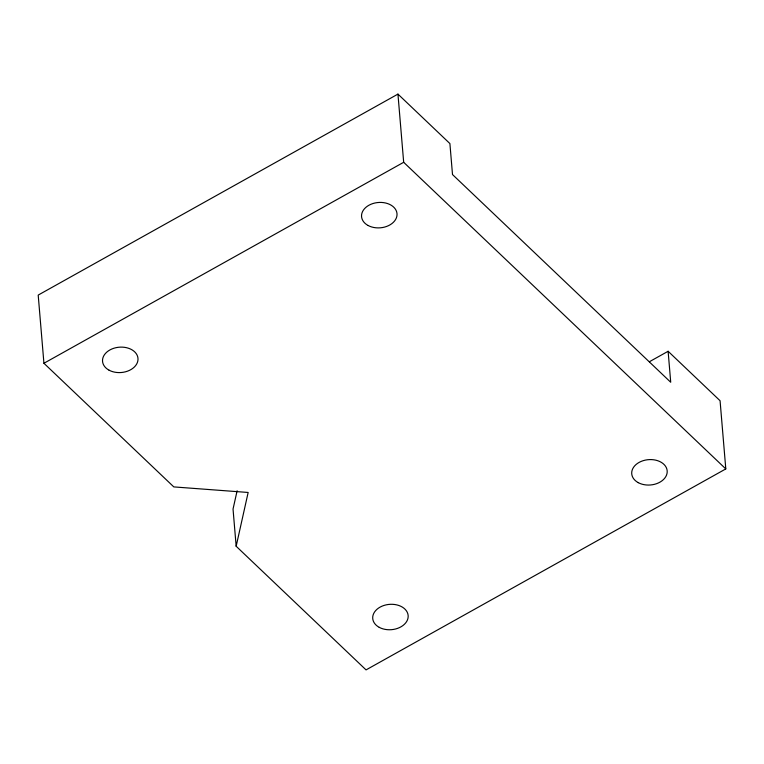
<?xml version="1.0" encoding="UTF-8"?>
<svg xmlns="http://www.w3.org/2000/svg" width="764" height="764" viewBox="0 0 764 764"><rect width="100%" height="100%" fill="white"/><g stroke="black" fill="none" stroke-linecap="round" stroke-linejoin="round"><path stroke-width="1.15" d="M237.126 490.755L233.039 509.063L236.162 546.25L366.051 669.894L725.8 468.915L720.07 400.728L668.118 351.278L649.4 361.735M236.162 546.25L248.157 492.465L173.81 486.907L43.93 363.272L38.2 295.085L397.948 94.106L449.901 143.565L452.508 174.555L670.725 382.267L668.118 351.278M43.93 363.272L403.678 162.293L397.948 94.106M403.678 162.293L725.8 468.915M109.061 370.187A17.782 12.701 -4.8 0 0 137.787 361.171A17.782 12.701 -4.8 0 0 113.951 348.222A17.782 12.701 -4.8 0 0 109.061 370.187M368.076 225.485A17.782 12.701 -4.8 0 0 396.812 216.46A17.782 12.701 -4.8 0 0 372.975 203.52A17.782 12.701 -4.8 0 0 368.076 225.485M379.231 627.349A17.782 12.701 -4.8 0 0 407.957 618.334A17.782 12.701 -4.8 0 0 384.13 605.394A17.782 12.701 -4.8 0 0 379.231 627.349M638.246 482.647A17.782 12.701 -4.8 0 0 666.982 473.632A17.782 12.701 -4.8 0 0 643.145 460.682A17.782 12.701 -4.8 0 0 638.246 482.647"/></g></svg>
